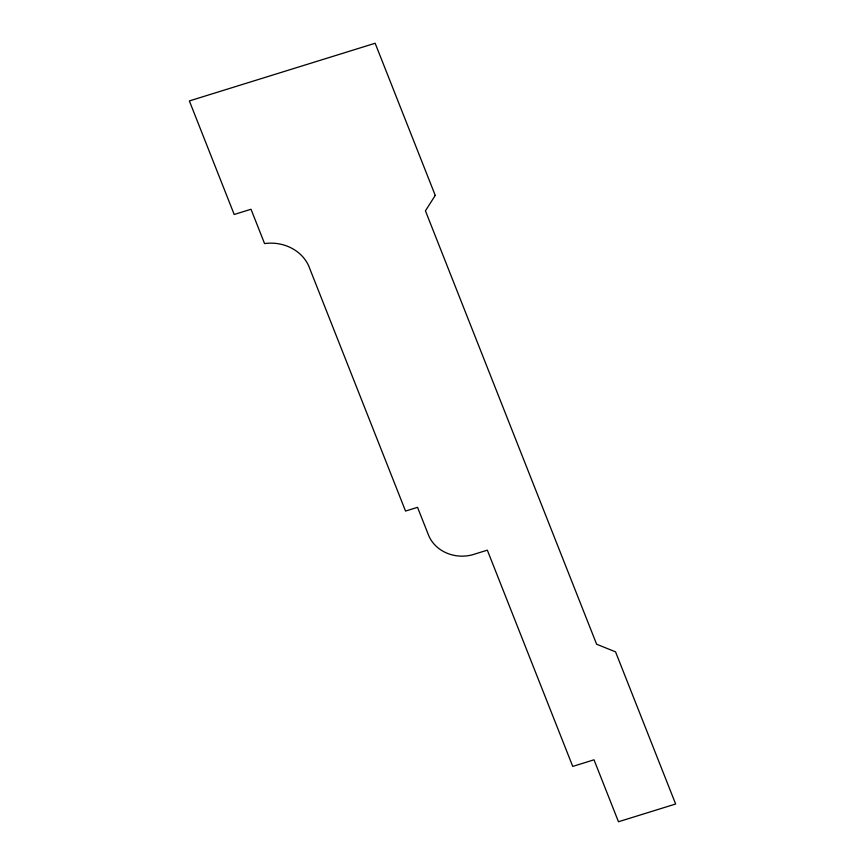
<?xml version="1.0" encoding="UTF-8"?>
<svg xmlns="http://www.w3.org/2000/svg" width="865" height="865" viewBox="0 0 865 865"><rect width="100%" height="100%" fill="white"/><g stroke="black" fill="none" stroke-linecap="round" stroke-linejoin="round"><path stroke-width="1.3" d="M435.246 195.404L425.429 210.844L596.623 644.23L615.545 651.853L675.641 804.007L618.475 821.75L594.006 759.805L572.738 766.412L487.33 550.162L472.604 554.735A35.562 31.54 0.1 0 1 428.499 535.067L417.546 507.333L405.534 511.064L308.61 265.685A40.633 36.049 0.1 0 0 264.571 243.584L251.012 209.254L234.199 214.477L189.359 100.935L375.15 43.25L435.246 195.404"/></g></svg>
